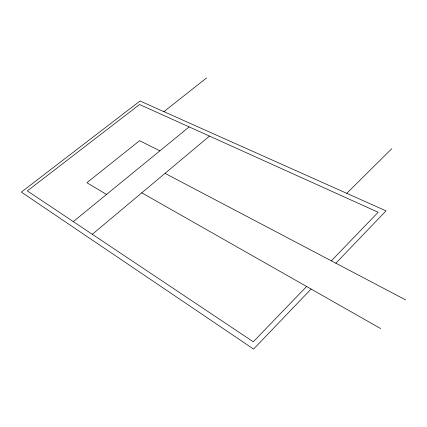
<?xml version="1.0" encoding="UTF-8"?>
<svg xmlns="http://www.w3.org/2000/svg" width="427" height="427" viewBox="0 0 427 427"><rect width="100%" height="100%" fill="white"/><g stroke="black" fill="none" stroke-linecap="round" stroke-linejoin="round"><path stroke-width="0.64" d="M311.107 289.047L253.569 349.083L21.35 192.102L140.029 100.996L386.029 210.858L335.862 263.208M306.602 286.485L253.28 341.792L27.349 190.922L139.565 104.514L378.157 212.262L331.336 260.828M346.767 193.324L391.863 148.617M92.296 234.295L209.497 136.096M73.3 221.608L189.156 126.91M163.899 111.655L206.62 77.917M159.89 150.832L139.597 140.686L86.894 182.708L106.52 194.456M165.019 173.362L405.65 299.914M141.78 192.828L380.66 328.566"/></g></svg>
